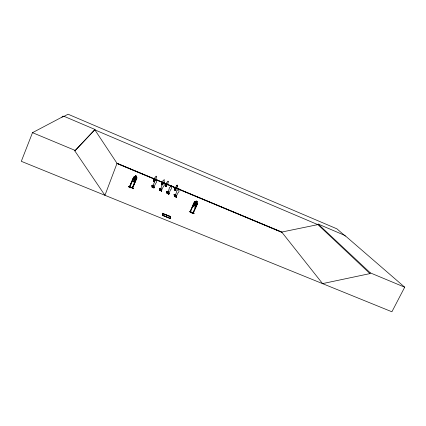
<?xml version="1.0" encoding="UTF-8"?>
<svg xmlns="http://www.w3.org/2000/svg" width="426" height="426" viewBox="0 0 426 426"><rect width="100%" height="100%" fill="white"/><g stroke="black" fill="none" stroke-linecap="round" stroke-linejoin="round"><path stroke-width="0.64" d="M153.594 186.679L153.323 186.46M153.589 186.396L153.466 186.663L152.258 185.992M153.919 180.427L154.452 180.736L154.015 180.576M161.188 189.9L160.98 189.602L161.268 189.639M166.31 185.741C166.609 185.624 164.383 184.112 166.342 185.496M168.414 192.946L168.435 192.557L168.531 192.946M153.355 186.593L153.461 186.407M154.324 180.837L154.042 180.517M161.172 189.788L161.129 189.554M168.318 192.648L168.611 192.871M175.81 195.992L175.831 195.63L175.965 196.003M131.762 187.365L133.471 188.771M131.815 187.238L133.53 188.627M194.011 213.453L192.414 213.506L194.048 213.266M168.648 192.616C169.378 196.455 168.238 191.705 168.526 192.866M154.308 180.81L154.265 180.533M175.741 195.939C176.06 195.582 175.863 196.082 175.762 195.656M129.366 187.206L133.381 177.669L133.673 177.754L129.648 187.248L129.307 187.152L133.764 177.008L132.262 181.412L134.77 182.163L135.628 181.109M192.925 206.237L193.106 204.938L192.925 206.237L195.374 207.542L196.242 206.599M161.071 189.804L161.145 189.884M175.853 195.72L175.927 196.019M177.647 185.544L177.163 185.054L176.63 185.981A0.756 0.74 -11.4 0 0 176.013 186.993L175.006 189.687L175.698 189.975L176.992 187.403A0.756 0.74 -11.4 0 0 177.322 186.268M161.843 184.202L162.844 181.492A0.761 0.745 -3.4 0 1 163.456 180.475L164.276 179.532L164.159 180.773A0.761 0.745 -3.4 0 1 163.829 181.902L162.54 184.49M165.719 185.816L166.726 183.111A0.756 0.745 -5.8 0 1 167.338 182.094L167.711 181.274L168.243 181.215M167.674 192.983L169.266 188.697A1.203 1.177 -8.1 0 1 170.24 187.083L170.757 185.912A0.602 0.591 -8.4 0 1 171.545 185.598A0.602 0.591 -8.4 0 1 171.859 186.37L171.348 187.557A1.203 1.177 -8.1 0 1 170.831 189.341L168.776 193.436L167.674 192.983L168.771 193.42M318.158 224.065L370.322 272.885L369.96 273.604L317.887 224.619L318.158 224.065L344.82 235.402L404.7 287.199L391.899 311.779L104.897 195.278L74.822 150.895L95.041 129.493L63.756 116.191L32.504 132.667L21.3 161.316L104.956 195.305L117.049 163.28L162.349 182.2M61.978 117.358L62.468 116.128M63.756 116.191L63.596 116.591L68.059 114.221L336.929 228.842L345.31 236.105M74.822 150.895L95.041 129.493M128.572 186.284L128.306 186.428L130.255 187.685M129.456 186.806L129.307 187.158L132.566 188.122L136.943 177.961L136.714 177.472L134.302 176.705L133.764 177.008M133.673 177.754L129.717 187.312M135.521 175.752L135.042 176.976L134.344 177.205L133.413 179.389L133.546 180.486L134.536 180.778L135.463 180.001L136.395 177.823L136.032 177.275L136.56 176.06L135.505 175.741L135.021 176.923L134.281 176.694M136.512 176.087L136.032 177.275L136.746 177.44L136.943 177.961M136.251 178.531L136.602 178.664L136.251 178.531L132.182 187.983L132.465 187.712M136.315 178.579L132.321 188.058M132.688 187.775L132.241 187.994M136.544 178.616L132.593 188.138M154.622 180.336C152.689 179.532 153.967 180.416 154.627 180.928M153.6 180.31L154.654 180.858M153.727 181.066L153.765 180.629L153.871 181.306L153.733 180.097M153.317 185.587L152.22 185.134L152.236 187.179M152.22 185.134L152.189 185.56L153.285 186.013M154.015 181.183L154.271 180.571M153.482 186.524L152.242 185.635L153.349 186.093M154.601 180.597C152.859 178.648 153.291 182.206 154.654 181.577C153.919 181.827 155.298 180.656 154.617 181.433M154.334 181.316L154.59 180.406L153.44 180.038L153.525 181.167L153.578 179.905M152.625 186.412L152.252 186.929L153.924 187.616L153.978 187.999M152.891 187.248L153.301 186.279L153.813 186.503L153.403 187.461L153.813 186.503M154.036 186.998L153.935 187.813L153.584 187.733M153.924 187.616L154.169 187.051M161.459 183.462L161.832 184.623L161.433 183.265L161.475 184.49M159.968 190.486L159.761 188.265L161.401 188.942M159.761 188.265L159.734 188.569L160.89 189.037M161.427 183.308L161.603 184.533L161.736 184.069M159.745 188.697L160.096 188.691M161.8 183.984L161.694 184.383L162.578 184.751M161.976 184.501L162.237 183.894L162.53 184.112M162.519 183.744L161.433 183.265M162.514 184.011L162.503 183.627M162.295 184.634L162.556 184.027L162.237 183.904M161.63 191.173L161.56 190.784L159.899 190.102L160.272 189.586L159.739 190.385L159.532 188.462L159.739 190.385M160.096 190.241L160.272 189.586M160.549 190.422L160.959 189.458L159.766 188.894L160.916 189.235M161.055 190.635L161.47 189.682L160.959 189.474M161.678 190.166L161.395 191.061M161.56 190.784L161.805 190.22M166.561 185.965L166.459 186.37L165.442 185.922C165.948 186.29 164.186 184.117 166.364 185.347M165.576 186.002L165.682 185.598M165.858 186.119L166.113 185.512L165.757 185.337M166.342 185.23L166.55 186.593L166.358 185.411M166.177 186.253L166.433 185.645L165.277 184.868L165.506 186.157M166.641 185.997C167.008 187.339 165.016 185.64 165.714 186.242M168.888 193.825L167.232 193.143L167.477 192.579L167.407 193.084L168.808 193.66L169.133 193.266L168.845 193.862L167.445 193.287L167.514 192.781L167.311 193.532L166.944 191.38L168.627 191.945M168.685 192.275L166.976 191.578L168.659 192.142M167.296 191.684L166.997 191.711L168.632 192.387M167.136 192.169L168.185 192.733M168.392 193.66L168.808 192.712L168.302 192.504L167.887 193.452M169.133 193.266L168.755 194.128L168.403 192.648M162.487 213.421L170.453 216.419L170.608 218.692L162.625 215.439L162.487 213.421L170.363 216.632L170.608 218.692M162.844 215.471L162.807 213.351L162.844 215.471L170.379 218.543L170.246 216.387L170.379 218.543M162.625 215.439L162.583 213.208M174.388 188.771L174.953 190.044M175.821 190.459L174.729 189.794L174.884 189.437L174.649 189.98M174.868 189.879L174.964 189.469M176.63 185.992L176.955 185.257M175.15 189.996L175.405 189.389L175.725 189.527L175.464 190.124M177.322 186.279L177.642 185.534M175.922 189.868L175.688 190.406M175.906 194.97L174.053 194.485L174.66 196.487M174.282 194.299L174.277 194.613L175.986 195.305M175.938 195.417L174.356 194.634L175.437 195.396M174.388 195.129L175.512 195.513M174.436 195.017L175.523 195.779M174.623 196.21L174.995 195.699L174.846 196.354L176.242 196.929L176.518 196.327L176.242 196.929M174.873 195.646L174.49 196.503M178.159 189L177.647 190.188A1.198 1.171 -12.1 0 0 176.668 191.78L175.065 196.051L176.167 196.503L178.222 192.424A1.198 1.171 -12.1 0 0 178.744 190.63L179.255 189.458A0.602 0.586 -12.5 0 0 178.947 188.691A0.602 0.586 -12.5 0 0 178.159 189L178.164 189.016M175.704 195.577C174.229 197.909 177.072 193.899 175.794 196.748M176.518 196.327L176.316 197.1L175.847 197.062M189.235 211.797L190.779 211.711M189.991 211.781L193.18 213.458L197.611 203.543L197.403 202.941L194.964 201.652L194.48 201.919L190.049 211.813C193.292 214.411 195.262 213.421 190.502 211.722M190.459 211.61C190.465 212.531 190.044 210.998 190.507 211.605M194.48 202.717L194.144 202.568L194.48 202.717L190.31 211.946M197.185 201.461L196.674 202.606L197.025 203.261L196.077 205.385L195.145 206.019L194.171 205.502L194.054 204.315L195.007 202.19L195.699 202.089L196.189 200.891L197.254 201.445L196.743 202.584M192.824 213.309L196.977 204.065L197.318 204.219L196.977 204.065M192.909 213.309L197.025 204.065M193.127 213.469L193.345 213.122M175.629 195.619L174.91 195.305L175.256 195.374M128.471 186.439L130.154 187.845M128.311 186.423L130.036 187.813M156.022 176.199L155.495 177.147A0.761 0.745 1.6 0 0 154.883 178.164L153.882 180.88L154.585 181.172L155.873 178.574A0.761 0.745 1.6 0 0 156.198 177.434L156.544 176.497L156.118 176.183M194.496 201.919L194.98 201.7L194.453 201.887L190.118 211.813M154.494 180.47L154.67 181.54M151.991 185.331C152.609 190.385 151.336 184.245 152.348 185.475M152.311 185.464C152.843 190.262 151.837 184.911 152.567 185.56M152.401 187.333L152.492 185.379M152.652 187.445L152.524 185.55M162.519 183.808L162.263 183.654M153.461 187.775L153.924 187.882M159.526 188.452L160.804 188.83M160.32 190.614L160.165 189.336C160.607 194.107 159.17 184.383 159.894 190.358M166.209 186.455L166.108 185.214M161.326 191.034L161.071 190.928L161.433 191.088M166.763 191.455C168.27 196.908 165.08 189.421 168.03 191.833M174.852 190.065L174.463 188.745M167.083 193.436L168.994 194.208L168.659 192.547M167.083 191.599L167.652 193.665L167.253 191.583M175.496 190.326L175.831 190.459L174.782 190.033M168.632 194.07L168.462 193.079M174.612 194.725L174.207 194.469L175.022 196.721M174.538 194.613L174.234 194.41L175.315 194.858M176.348 197.27L176.119 196.258M322.567 283.61L369.96 273.604M317.242 224.752L281.724 232.058L322.695 283.769M192.414 213.506L194 213.415M192.967 213.048L190.449 211.727M193.058 212.973L193.329 213.122M176.359 197.281L174.745 196.599M152.545 187.318L152.481 185.448M159.99 188.569L160.235 190.502L160.032 188.51M174.069 194.506L174.522 196.519M153.546 179.974L153.871 181.306M154.356 180.358L154.372 181.519L154.436 180.438M165.171 184.932L165.56 186.189L165.384 185.017M165.304 184.985L165.693 186.242M165.639 186.162L165.453 184.99M132.332 187.632L132.614 187.717M129.472 186.806L129.797 186.902M175.038 189.197L175.32 189.32M161.949 183.739L162.109 183.957M132.348 187.786L129.834 187.062M132.305 181.38L134.76 182.115M133.737 177.802L133.381 177.669M153.12 186.071L152.764 185.986L153.174 186.205M153.184 186.354L152.716 186.087L153.126 186.226M160.81 189.416L160.309 189.224L160.772 189.506M168.089 192.435L167.626 192.153L168.153 192.328M168.052 192.525L167.578 192.259L168.025 192.371M162.721 215.221L170.704 218.474M162.711 213.564L170.15 216.6M152.231 185.321L153.328 185.779M159.782 188.457L160.874 188.91M174.325 194.501L175.954 195.172M152.178 185.432L153.339 185.901M168.169 192.248L167.029 191.908L168.121 192.36M174.399 194.836L175.485 195.284M152.194 185.747L153.355 186.258M168.201 192.424L167.056 192.083L168.233 192.621M160.953 189.602L159.803 189.256L160.906 189.714M174.479 195.22L175.571 195.667M152.636 186.609L152.077 187.211M152.428 186.87L153.839 187.451M160.075 190.039L161.481 190.619M153.935 187.813L152.338 187.307M161.587 190.986L159.995 190.481L159.787 188.558M161.481 183.313L162.53 183.819M153.594 180.209L154.643 180.64M161.449 183.382L162.498 183.894M174.506 188.83L175.539 189.256M165.357 185.113L166.396 185.544M153.573 180.379L154.617 180.816M165.719 185.805L166.417 186.103L167.711 183.521A0.756 0.745 -5.8 0 0 168.036 182.387L168.313 181.279M174.91 189.559L175.698 189.964M153.722 180.949L154.611 181.316M153.61 180.986L154.659 181.423M165.554 185.885L166.438 186.247M174.841 189.756L175.714 190.118M117.022 163.536L162.397 182.482M164.239 183.249L177.727 188.883M178.957 189.394L188.154 193.234M189.378 193.75L281.975 232.415M370.322 272.885L404.7 287.199M32.504 132.667L75.035 150.373M164.186 182.967L178.265 188.846M179.49 189.357L281.112 231.803M281.794 232.149L117.028 163.339L94.881 129.887L317.982 224.71M160.794 189.261L160.341 189.149L160.842 189.4M174.98 190.108L174.655 188.83M160.059 190.507L159.713 188.377M153.797 180.171L153.727 181.252M197.371 202.973L197.568 203.537M174.548 194.544L174.772 195.545M167.445 192.35L167.663 193.66M167.264 191.514L167.652 193.665M166.992 191.269L167.407 193.569M165.309 184.799L165.554 186.183M153.77 180.166L153.845 181.3M153.52 180.012L153.637 181.215M135.127 180.368L134.765 180.347L134.669 179.085L133.269 179.948L134.557 178.76C133.721 177.003 135.271 176.668 134.877 178.558L136.235 177.759L134.989 178.899L135.127 180.368M195.79 205.737L195.433 205.678L195.348 204.278C194.128 205.864 193.202 204.549 195.241 203.91L195.167 202.259L195.561 203.761C196.721 202.233 197.595 203.537 195.667 204.145L195.79 205.737M154.271 182.45L152.684 186.764L153.802 187.222L155.847 183.105A1.209 1.187 0.6 0 0 156.358 181.29L156.869 180.113A0.607 0.591 0.7 0 0 156.55 179.33A0.607 0.591 0.7 0 0 155.751 179.65L155.245 180.842A1.209 1.187 0.6 0 0 154.271 182.45L154.271 182.461M161.923 185.64L160.336 189.937L161.443 190.395L163.493 186.29A1.209 1.182 -3.9 0 0 164.01 184.479L164.521 183.308A0.602 0.591 -4 0 0 164.202 182.53A0.602 0.591 -4 0 0 163.408 182.845L162.902 184.037A1.209 1.182 -3.9 0 0 161.923 185.64L161.928 185.651M134.877 177.365L133.945 179.548L134.935 179.847L135.862 177.663L134.877 177.365M135.633 176.05L135.468 176.444L136.102 176.636L136.267 176.247L135.633 176.05M195.529 202.467L194.575 204.592L195.55 205.108L196.503 202.984L195.529 202.467M196.295 201.232L196.125 201.61L196.753 201.94L196.924 201.562L196.295 201.232M166.917 191.439L167.253 193.42L166.933 191.45M161.779 184.554L161.635 183.35L161.758 184.543"/></g></svg>
